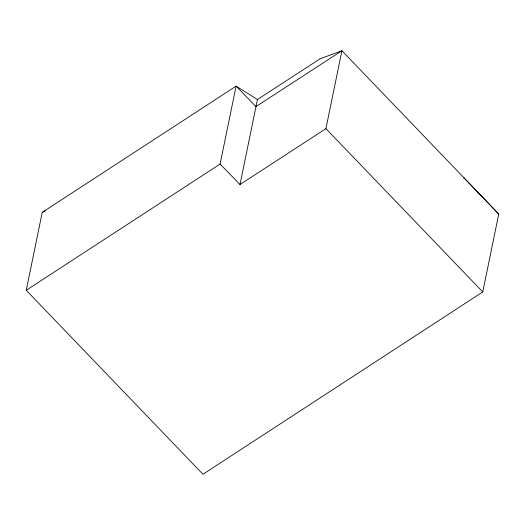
<?xml version="1.0" encoding="UTF-8"?>
<svg xmlns="http://www.w3.org/2000/svg" width="525" height="525" viewBox="0 0 525 525"><rect width="100%" height="100%" fill="white"/><g stroke="black" fill="none" stroke-linecap="round" stroke-linejoin="round"><path stroke-width="0.79" d="M26.25 290.272L42.243 212.356L236.093 86.133L257.44 99.52L320.237 58.702L341.933 50.741L498.75 214.01L482.757 291.933L202.952 474.259L26.25 290.272L220.1 164.056L236.093 86.133L255.99 106.595L341.926 50.748L325.933 128.664L239.997 184.518L220.1 164.056M239.997 184.518L257.44 99.52M498.658 214.069L463.49 177.299M42.256 212.363L45.918 210.538M325.933 128.664L482.757 291.933"/></g></svg>
